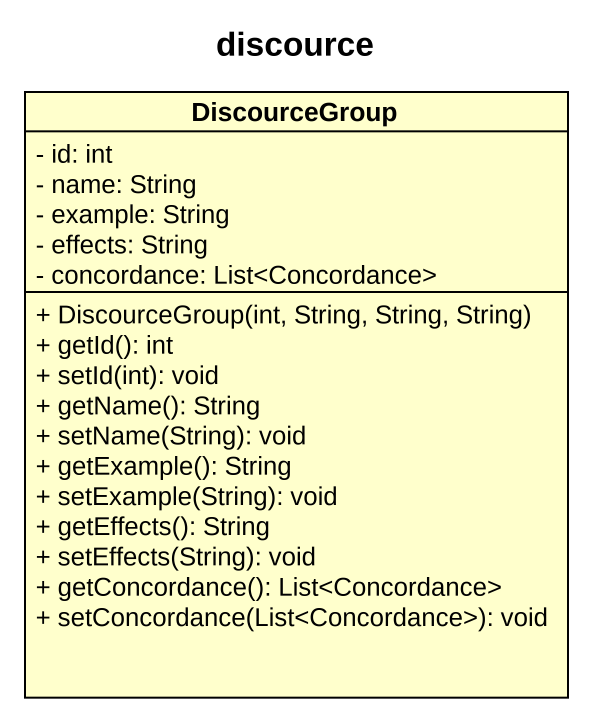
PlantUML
@startuml
title discource
hide circle
hide empty members
skinparam classAttributeIconSize 0
class DiscourceGroup {
  - id: int
  - name: String
  - example: String
  - effects: String
  - concordance: List<Concordance>
  + DiscourceGroup(int, String, String, String)
  + getId(): int
  + setId(int): void
  + getName(): String
  + setName(String): void
  + getExample(): String
  + setExample(String): void
  + getEffects(): String
  + setEffects(String): void
  + getConcordance(): List<Concordance>
  + setConcordance(List<Concordance>): void
}
@enduml
